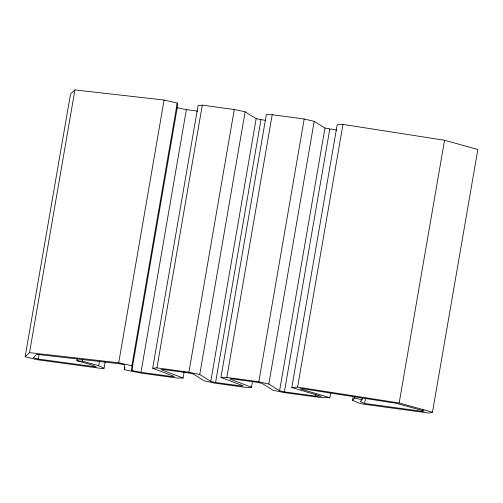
<?xml version="1.0" encoding="UTF-8"?>
<svg xmlns="http://www.w3.org/2000/svg" width="503" height="503" viewBox="0 0 503 503"><rect width="100%" height="100%" fill="white"/><g stroke="black" fill="none" stroke-linecap="round" stroke-linejoin="round"><path stroke-width="0.75" d="M265.584 120.406L256.159 118.683L245.118 111.792L234.285 109.516L202.294 105.158L198.063 105.517L152.679 368.24L174.327 376.445L172.221 376.596L140.991 372.339L131.83 370.522L131.874 365.763L177.257 103.04L164.097 100.047L74.916 89.918L70.533 94.011L25.15 356.734L36.807 359.664L102.405 368.592L104.071 368.196L105.14 362.015M131.83 370.522L177.213 107.799L177.257 103.04M25.15 356.734L29.532 352.641L74.916 89.918M77.166 359.211L76.902 360.758L91.936 364.952L96.274 366.945L38.253 359.048L39.058 354.408M104.071 368.196L98.695 365.719L82.41 361.173L82.681 359.632M98.695 365.719L99.493 361.079M29.532 352.641L118.714 362.77L164.097 100.047M184.148 371.83L183.079 378.011L177.414 378.061L141.186 373.125L124.568 369.749L124.964 367.429M140.991 372.339L186.374 109.616L197.798 111.176M152.679 368.24L156.917 367.882L202.294 105.158M336.62 130.082L324.963 128.058L314.193 121.33L304.189 119.035L272.205 114.678L266.332 114.684L220.949 377.401L243.138 385.814L241.031 385.964L215.573 382.5L210.776 381.406L199.735 374.515L188.902 372.233L234.285 109.516M199.735 374.515L245.118 111.792M210.776 381.406L256.159 118.683M215.573 382.5L260.956 119.777M220.949 377.401L226.822 377.401L272.205 114.678M183.079 378.011L160.96 369.623L163.066 369.472L188.518 372.943L193.322 374.031L204.124 380.777L214.228 383.072L247.048 387.543L251.481 387.228L252.418 381.815M353.244 396.427L352.578 400.287L357.96 402.771L363.499 404.154L429.097 413.082L432.467 412.202L477.85 149.479L444.558 140.255L342.964 124.404L337.186 124.813L291.803 387.536L321.26 396.32L315.614 396.119L284.384 391.868L279.586 390.781L268.816 384.053L258.812 381.758L304.189 119.035M268.816 384.053L314.193 121.33M279.586 390.781L324.963 128.058M284.384 391.868L329.767 129.145M291.803 387.536L297.587 387.128L342.964 124.404M315.614 396.119L315.878 394.578M251.481 387.228L229.77 378.992L231.877 378.847L257.329 382.311L262.126 383.399L273.135 390.271L283.855 392.554L320.09 397.489L329.842 397.703L330.779 392.296M352.578 400.287L354.533 398.231L354.804 396.685M329.842 397.703L300.046 388.813L302.259 388.637L396.571 403.368L424.18 411.02L422.633 411.391L364.612 403.488L360.274 401.488L362.078 399.589L362.481 397.269M364.612 403.488L365.549 398.08M432.467 412.202L399.175 402.978L444.558 140.255M422.633 411.391L422.904 409.844M76.902 360.758L82.41 361.173M156.917 367.882L188.902 372.233M226.822 377.401L258.812 381.758M297.587 387.128L399.175 402.978M354.533 398.231L362.078 399.589M177.213 107.799L186.374 109.616M118.714 362.77L131.874 365.763M38.253 359.048L33.11 357.759L36.744 354.37L119.4 363.732L124.568 364.914L124.568 369.749"/></g></svg>
